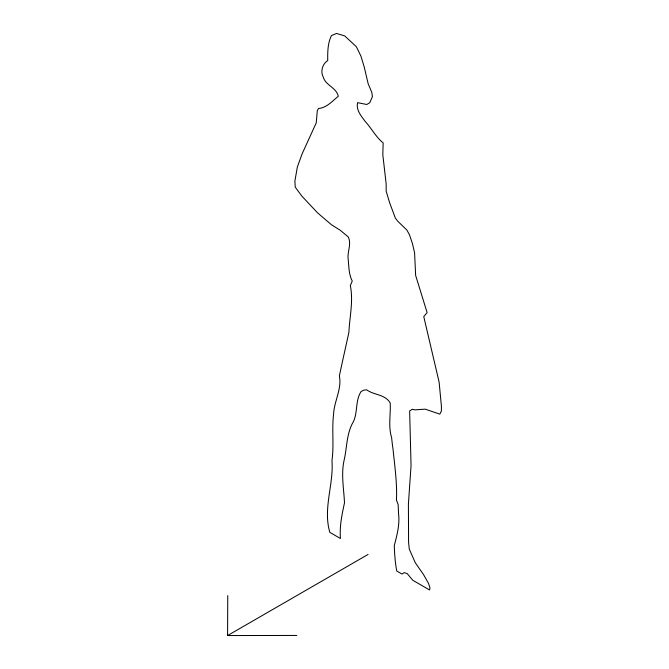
<?xml version="1.0" encoding="UTF-8"?>
<svg xmlns="http://www.w3.org/2000/svg" width="669" height="669" viewBox="0 0 669 669"><rect width="100%" height="100%" fill="white"/><g stroke="black" fill="none" stroke-linecap="round" stroke-linejoin="round"><path stroke-width="1" d="M296.819 635.45L227.585 635.55L227.753 595.577M227.585 635.55L368.067 554.442M398.523 513.424C399.962 524.713 396.909 535.183 394.284 545.728C394.568 554.183 395.17 562.671 396.75 571.008L402.052 574.061L404.168 572.639L407.17 573.55L412.815 580.282L429.59 589.966L429.941 587.725L428.528 583.443L423.586 574.671L415.29 562.746L409.286 549.09L408.583 542.367L408.408 504.041L411.05 465.616L409.637 410.983L412.288 409.252L414.763 409.863L425.175 409.152L439.826 414.144L441.415 410.983L441.415 406.292L439.123 382.141L423.761 316.604L427.115 312.624L415.641 275.419L414.588 252.798L412.464 243.625L409.461 234.752L406.819 229.96L397.812 221.297L395.337 218.035L389.517 202.439L386.164 191.133L386.164 183.992L382.81 154.74L383.161 142.915C375.836 137.036 371.696 128.481 365.333 121.616C361.277 116.138 355.891 110.025 357.564 102.658L366.746 104.489L369.74 102.758L372.39 96.746L371.864 92.565L368.151 83.7L364.271 67.184L360.917 56.079L356.326 46.696L344.677 35.892L336.557 33.45L331.431 35.591C327.634 43.318 327.626 52.157 327.726 60.561C322.533 63.739 320.284 71.416 323.135 76.868C325.56 85.507 336.256 87.38 338.322 96.236C332.443 101.044 326.589 107.885 318.544 108.47L317.307 110.611L316.253 122.837L302.129 153.828L297.362 166.974L294.887 181.04L295.246 187.153L301.778 196.025L317.666 212.943L331.607 224.868L340.262 230.27L348.206 236.893C351.902 244.269 346.994 251.828 348.206 259.522C348.959 266.747 348.758 274.474 352.262 281.03L350.322 285.613C353.508 301.209 349.603 316.721 348.909 332.301C345.773 346.776 342.411 361.352 339.375 375.919C342.06 388.873 334.015 401.408 333.555 414.554C331.724 429.757 334.149 445.303 331.966 460.523C333.848 484.523 322.751 508.423 329.842 532.373L340.437 538.495C339.492 526.077 341.909 514.787 344.502 502.82C343.816 488.462 340.856 473.702 344.318 459.302C346.902 447.502 346.634 435.093 352.086 424.029C358.442 414.144 354.654 401.383 361.093 391.516L363.744 390.194L366.562 389.784C374.013 395.287 385.227 394.141 390.219 403.031C390.821 414.579 388.087 426.203 391.633 437.685A182.762 105.518 60 0 0 393.046 449.309C394.735 466.109 397.244 483.16 396.449 500.027L398.164 504.652L398.523 513.424"/></g></svg>
